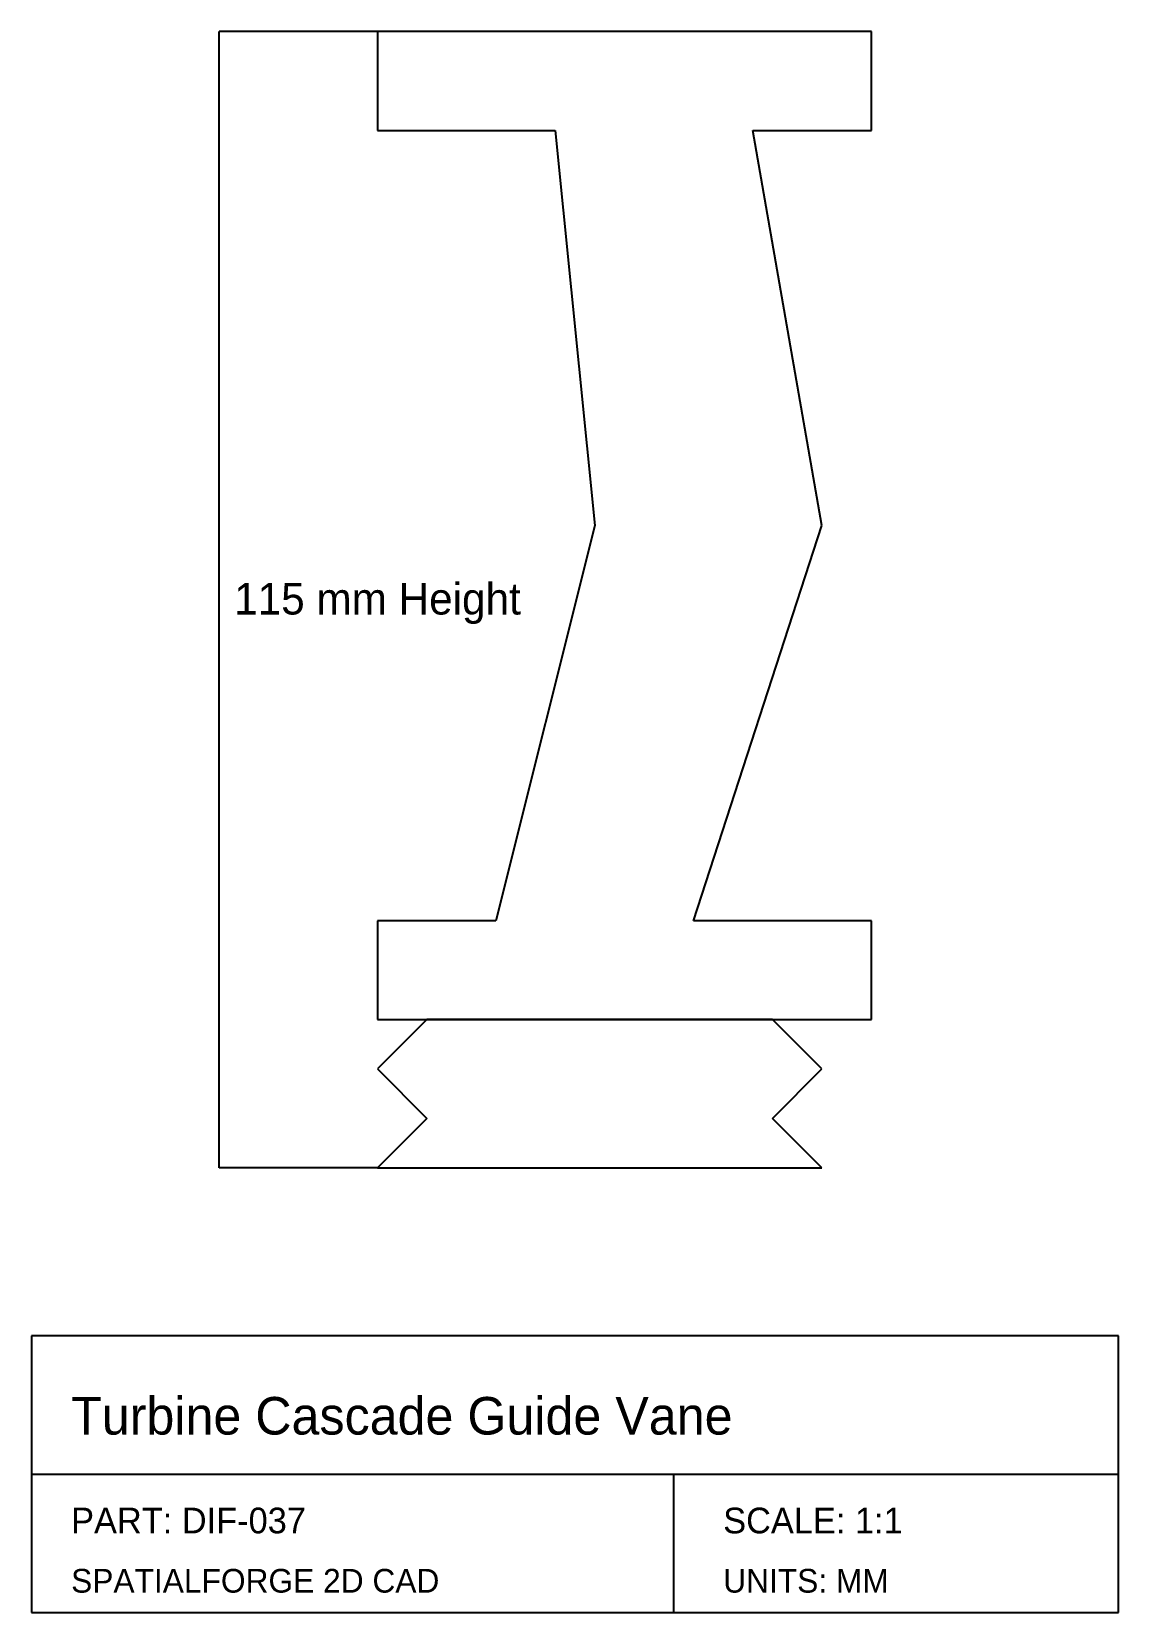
# Model space of a CAD drawing. Header units: millimetres. Extents: x -5 to 105, y -35 to 125.
import ezdxf

# ---------------------------------------------------------------- set-up
doc = ezdxf.new("R2010")
doc.units = ezdxf.units.MM
for name, color, linetype in [('DIM', 3, 'CONTINUOUS'), ('TITLE', 5, 'CONTINUOUS'), ('VISIBLE', 7, 'CONTINUOUS')]:
    doc.layers.add(name, color=color, linetype=linetype)

msp = doc.modelspace()

# ---------------------------------------------------------------- linework, layer by layer
at = {"layer": 'DIM'}
for p, q in [((30, 125), (14, 125)), ((14, 10), (14, 125)), ((30, 10), (14, 10))]:
    msp.add_line(p, q, dxfattribs=at)
at = {"layer": 'TITLE', "linetype": 'CONTINUOUS'}
for p, q in [((105, -7), (-5, -7)), ((-5, -7), (-5, -35)), ((105, -35), (105, -7)), ((-5, -35), (105, -35))]:
    msp.add_line(p, q, dxfattribs=at)
at = {"layer": 'TITLE'}
for p, q in [((-5, -21), (105, -21)), ((60, -35), (60, -21))]:
    msp.add_line(p, q, dxfattribs=at)
at = {"layer": 'VISIBLE', "linetype": 'CONTINUOUS'}
for p, q in [((80, 125), (30, 125)), ((30, 125), (30, 115)), ((80, 115), (80, 125)), ((30, 115), (48, 115)), ((48, 115), (52, 75)), ((75, 75), (68, 115)), ((68, 115), (80, 115)), ((52, 75), (42, 35)), ((62, 35), (75, 75)), ((42, 35), (30, 35)), ((30, 35), (30, 25)), ((80, 35), (62, 35)), ((80, 25), (80, 35)), ((30, 25), (80, 25)), ((35, 25), (30, 20)), ((70, 25), (35, 25)), ((75, 20), (70, 25)), ((30, 20), (35, 15)), ((70, 15), (75, 20)), ((35, 15), (30, 10)), ((75, 10), (70, 15)), ((30, 10), (75, 10))]:
    msp.add_line(p, q, dxfattribs=at)

# ---------------------------------------------------------------- texts
at = {"layer": 'DIM'}
msp.add_text('115 mm Height', height=3.2, dxfattribs=at).set_placement((15.5, 66))
at = {"layer": 'TITLE'}
for s, height, p in [('Turbine Cascade Guide Vane', 3.8, (-1, -17)), ('PART: DIF-037', 2.6, (-1, -27)), ('SCALE: 1:1', 2.6, (65, -27)), ('SPATIALFORGE 2D CAD', 2.4, (-1, -33)), ('UNITS: MM', 2.4, (65, -33))]:
    msp.add_text(s, height=height, dxfattribs=at).set_placement(p)

doc.saveas('drawing.dxf')
